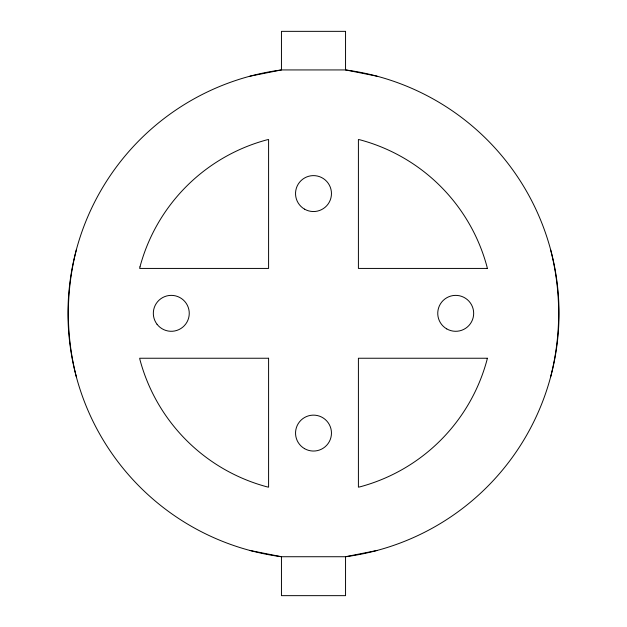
<?xml version="1.0" encoding="UTF-8"?>
<svg xmlns="http://www.w3.org/2000/svg" width="627" height="627" viewBox="0 0 627 627"><rect width="100%" height="100%" fill="white"/><g stroke="black" fill="none" stroke-linecap="round" stroke-linejoin="round"><path stroke-width="0.94" d="M76.369 249.797C65.67 291.359 65.67 335.304 76.369 376.874M550.631 376.874C561.33 335.304 561.33 291.359 550.631 249.797M249.961 76.204L281.452 69.934L345.548 69.934L377.039 76.204M377.039 550.467L345.548 556.729L281.452 556.729L249.961 550.467M139.986 266.843L139.672 268.427L268.591 268.427L268.591 139.507L267.008 139.821A179.635 179.635 0 0 0 139.986 266.843M487.328 358.244L487.014 359.827A179.635 179.635 0 0 1 359.992 486.842L358.409 487.163L358.409 358.244L487.328 358.244M345.548 31.35L281.452 31.35L281.452 69.934A245.494 245.494 0 0 0 281.452 556.729L281.452 595.65L345.548 595.65L345.548 556.729A245.494 245.494 0 0 0 345.548 69.934L345.548 31.35M487.328 268.427L358.409 268.427L358.409 139.507L359.992 139.821A179.635 179.635 0 0 1 487.014 266.843L487.328 268.427M268.591 358.244L139.672 358.244L139.986 359.827A179.635 179.635 0 0 0 267.008 486.842L268.591 487.163L268.591 358.244M157.04 324.269A17.964 17.964 0 0 0 187.888 320.209A17.964 17.964 0 0 0 168.945 295.521A17.964 17.964 0 0 0 157.04 324.269M304.518 448.642A17.964 17.964 0 0 0 331.464 433.085A17.964 17.964 0 0 0 304.518 417.535A17.964 17.964 0 0 0 304.518 448.642M446.73 328.893A17.964 17.964 0 0 0 473.675 313.335A17.964 17.964 0 0 0 446.73 297.778A17.964 17.964 0 0 0 446.73 328.893M304.518 209.136A17.964 17.964 0 0 0 331.464 193.578A17.964 17.964 0 0 0 304.518 178.021A17.964 17.964 0 0 0 304.518 209.136"/></g></svg>
